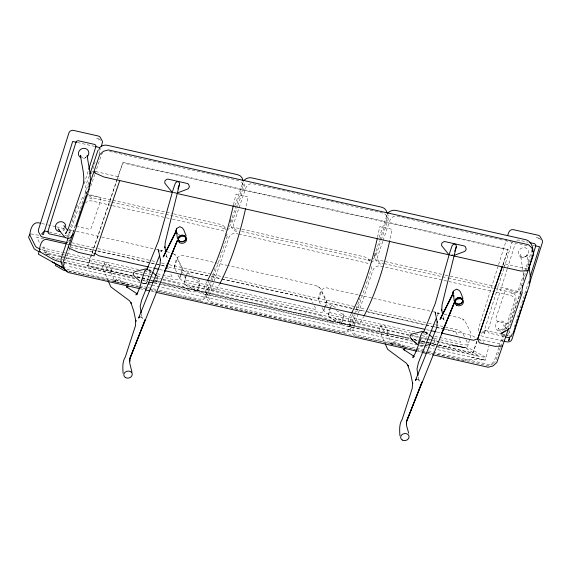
<?xml version="1.0" encoding="UTF-8"?>
<svg xmlns="http://www.w3.org/2000/svg" width="571" height="571" viewBox="0 0 571 571"><rect width="100%" height="100%" fill="white"/><g stroke="black" fill="none" stroke-linecap="round" stroke-linejoin="round"><path stroke-width="0.43" stroke-dasharray="2.85 2.14" d="M176.56 272.067L174.362 267.535C174.697 261.982 177.381 253.267 184.547 255.744L226.944 265.308M320.281 303.822L318.447 300.046C318.782 294.486 321.466 285.778 328.632 288.248L358.16 294.914M478.277 330.873L478.348 329.046L498.362 265.394M99.268 139.103L96.578 138.153L100.781 140.238M539.174 238.335L536.483 237.408L539.174 238.335L540.687 239.492M209.45 280.104C205.767 287.063 202.291 299.675 212.169 303.394L341.965 332.679C351.993 334.356 353.292 321.487 355.719 314.871M211.92 281.517L227.144 236.758L227.479 234.053M237.764 205.553L244.074 187.01L244.402 184.305L243.603 181.764M352.957 314.3C349.166 320.873 347.239 332.629 356.254 335.905L415.317 349.231M371.564 266.557L371.229 269.269L356.004 314.029M381.271 239.749L388.159 219.521L388.494 216.816L387.688 214.275M233.468 204.782L236.03 194.09L248.064 196.809L245.815 207.537M377.531 237.286L379.751 226.701L392.134 229.314L389.7 240.912M69.269 239.82L68.898 241.305L69.298 240.027M126.648 284.458L128.247 284.615C126.241 284.772 115.578 274.694 115.114 281.988L116.855 281.303L113.436 280.689L114.514 280.932L113.986 280.625L115.363 282.131L110.76 272.367L110.795 272.959L111.402 269.919L108.54 264.016A2.42 0.749 18 0 0 105.963 262.788A2.42 0.749 18 0 0 104.086 263.01L102.616 267.692L107.983 280.418M185.86 276.064L183.983 283.559L184.604 284.486L198.815 292.602L205.781 294.686L339.046 324.606L341.636 324.285L343.928 315.121L342.885 312.173M186.453 274.687L184.155 283.851L197.373 291.481L199.664 282.317L191.592 277.656M330.152 307.74L328.068 316.07L328.689 316.998L343.878 325.527L412.398 341.301M330.538 307.198L328.246 316.363L341.458 323.993L343.749 314.828L336.412 310.588M405.075 347.075C403.062 347.232 392.398 337.154 391.934 344.449L393.676 343.763L390.257 343.142L391.335 343.385L390.807 343.085L392.184 344.591L387.581 334.82L387.616 335.42L388.223 332.379L385.361 326.476A2.42 0.749 18 0 0 382.784 325.249A2.42 0.749 18 0 0 380.907 325.47L379.437 330.152L384.804 342.878M465.444 360.922L465.872 359.188L485.536 360.087L486.149 357.532L470.354 348.838L433.532 340.316M64.252 227.151L63.788 228.764L62.582 229.985M67.642 236.373L78.063 203.247M84.201 183.712L88.476 170.122M72.845 232.847L75.772 223.554M78.955 213.418L89.312 180.472M91.439 173.72L95.157 161.893M86.728 193.348L87.798 189.95M99.004 154.306L100.874 148.367M498.633 264.544L506.634 239.078M503.822 268.57L483.287 333.835L481.553 333.214L484.429 330.231L504.657 334.792M504.086 267.72L512.315 241.54M507.184 269.141L487.691 331.144L488.769 333.007L504.685 336.597M507.455 268.291L515.199 243.66M507.548 335.627L509.154 330.53M520.102 295.707L521.173 292.309M514.35 327.026L528.953 280.575M174.362 267.535L177.246 258.67L182.377 269.248L180.786 275.044M324.87 307.555L323.557 311.588L321.823 312.366L317.547 312.08L187.752 282.795L182.734 280.982L179.915 278.705L179.494 278.113L180.807 274.087M181.064 273.281L182.377 269.248L182.242 267.785L176.382 255.951L173.406 253.66L174.019 254.038M180.522 275.85L179.472 279.076L177.738 279.854L173.456 279.569L162.171 277.021M318.447 300.046L321.33 291.174L326.462 301.759L325.135 306.748M411.741 333.328L331.837 315.299L326.819 313.493L323.579 310.624L326.462 301.759L326.327 300.296L320.467 288.462L315.977 285.507L227.808 265.501M68.363 237.358L81.003 200.2L82.638 197.459L84.751 195.767M89.326 175.74C87.292 181.985 83.045 188.851 87.356 195.096M73.288 232.29L74.994 227.265M86.385 193.783L87.806 189.601M69.755 248L64.58 263.195A5.874 5.267 -22.2 0 0 64.323 265.287M70.04 247.15L70.904 244.616M90.725 186.36L94.736 174.562M95.029 173.72L101.331 155.176A5.874 5.267 -22.2 0 1 102.43 153.278M117.112 179.694L87.763 266.036L132.986 276.243M117.39 178.859L122.808 162.928L508.054 249.848L502.644 265.779M157.068 276.307L158.003 278.041L157.453 279.662L155.555 280.754M234.717 205.817L243.175 181.828M215.053 268.049L205.853 295.071A5.874 5.267 -22.2 0 1 198.565 299.04L158.624 290.025M230.563 222.454L242.604 187.052A5.874 5.267 -22.2 0 0 240.841 181.471M158.802 291.353L197.873 300.168C207.908 301.852 209.2 288.976 211.627 282.36M229.171 226.637L231.74 223.254L237.472 206.395M379.094 237.486L387.259 214.339M354.248 314.914L349.944 327.583A5.874 5.267 -22.2 0 1 342.65 331.551L212.862 302.266A5.874 5.267 -22.2 0 1 209.114 295.807L228.942 237.536A5.874 5.267 -22.2 0 1 236.23 233.568L237.964 233.96M354.541 314.071L360.001 298.019M374.362 255.808L379.522 240.634M379.808 239.791L386.695 219.564A5.874 5.267 -22.2 0 0 382.948 213.104L363.913 208.808M373.256 259.141L375.825 255.765L380.985 240.591M358.088 313.957L353.199 328.318A5.874 5.267 -22.2 0 0 356.946 334.77L416.002 348.096M358.374 313.115L373.027 270.04A5.874 5.267 -22.2 0 1 380.315 266.079L494.093 291.745M382.784 241.369L377.624 256.543A5.874 5.267 -22.2 0 0 381.364 262.995L383.105 263.388M383.07 240.527L389.957 220.299A5.874 5.267 -22.2 0 1 394.996 216.252M433.889 338.767L434.831 340.502L434.274 342.122L432.375 343.214M476.856 341.251L472.838 353.064L430.22 343.449M502.687 265.329L508.14 249.306L122.893 162.385L87.591 266.143L132.886 276.364M477.006 341.222L473.016 352.964L432.14 343.742M498.818 347.532L494.515 360.201A5.874 5.267 -22.2 0 1 487.22 364.17L427.294 350.644M499.111 346.69L503.422 334.021M504.857 329.795L514.335 301.923A5.874 5.267 -22.2 0 0 510.595 295.471L494.964 291.945M500.282 347.489L495.978 360.158L494.55 362.621M500.574 346.647L505.171 333.136M506.605 328.91L515.799 301.888C517.533 290.289 506.563 287.727 497.184 286.828M531.865 254.666L520.395 288.384C518.968 292.109 514.842 294.265 510.952 293.523M508.447 327.197L520.952 290.482M510.631 322.465L521.002 292.045L507.462 288.99L505.471 290.068L495.792 318.475L497.255 321.316L510.795 324.371M437.15 316.206L438.942 312.487L437.65 313.872L438.371 313.45L436.201 313.415M207.173 281.26L204.104 286.906L204.111 287.777L216.145 290.496L219.635 284.087M351.236 313.764L348.167 319.41L348.182 320.281L360.215 323L363.706 316.591M160.986 252.118L162.121 250.027L160.829 251.411L161.55 250.997L160.458 251.197M186.274 274.394L188.573 272.317L190.685 272.089L208.001 275.886M330.366 306.905L332.665 304.821L334.77 304.6L364.298 311.152M86.628 156.411L85.322 157.575L85.679 157.36L83.637 157.917L82.024 157.553M227.172 230.07C230.77 225.938 236.594 227.886 241.041 229.035M371.257 262.581C373.248 260.44 376.225 259.591 379.065 260.176L444.202 274.872M493.408 363.541L489.44 365.404L486.535 365.297L426.601 351.779M155.769 281.282L157.667 280.19L158.003 278.041M432.59 343.742L434.488 342.65L434.831 340.502M176.375 192.106L175.761 192.441A1.899 1.699 -22.2 0 1 173.299 191.885M453.196 254.566L452.582 254.894A1.899 1.699 -22.2 0 1 450.683 254.887M370.7 260.533L366.382 260.904M516.862 240.27L518.025 239.948L528.082 242.218M146.718 283.459L143.971 283.694M425.038 332.329L424.574 332.379L425.652 332.622L427.065 334.192L426.887 333.785M30.834 233.917L38.728 235.273M88.676 194.947L172.934 213.668M222.297 228.393L225.202 228.493M453.374 255.373L450.583 255.044M471.118 357.175L485.1 360.115L434.724 348.967M77.428 142.514L94.622 146.39M532.807 245.259L534.527 245.644M109.489 151.408L238.864 180.593A5.874 5.267 -22.2 0 1 240.234 181.1M363.049 208.615L253.16 183.819A5.874 5.267 -22.2 0 0 245.865 187.788L233.539 224.032A5.874 5.267 -22.2 0 0 237.279 230.484M397.245 216.33L504.072 240.434M504.935 240.627L527.518 245.723M95.792 171.571L118.147 176.617L119.111 178.987M527.361 268.948L503.287 263.517L504.257 265.886M173.191 192.627L176.667 193.412M450.248 255.137L453.01 255.758M85.907 193.876L99.447 196.931L100.91 199.771L91.232 228.179L89.24 229.264L77.392 226.587M173.798 213.868L220.691 224.446L223.247 225.574L225.067 227.565L226.03 229.927M241.904 229.228L364.776 256.957L367.331 258.085L369.152 260.069L369.801 261.654M445.073 275.072L449.42 276.05M450.283 276.25L496.32 286.635M110.981 201.991L92.745 197.873A5.874 5.267 -22.2 0 1 88.855 194.19M111.845 202.184L164.812 214.139M165.683 214.332L222.99 227.265A5.874 5.267 -22.2 0 0 225.231 227.344M241.604 231.462L367.074 259.769A5.874 5.267 -22.2 0 0 370.8 259.448M383.969 263.581L447.371 277.891M448.242 278.084L493.401 288.276M494.272 288.469L511.645 292.388A5.874 5.267 -22.2 0 0 518.932 288.426L531.266 252.182A5.874 5.267 -22.2 0 0 531.522 250.091M111.666 205.46L91.695 200.956A5.874 5.267 -22.2 0 0 85.507 203.026M112.537 205.66L165.504 217.608M166.368 217.808L171.578 218.978M172.449 219.178L221.941 230.341A5.874 5.267 -22.2 0 1 224.931 232.183M238.828 234.153L366.025 262.853A5.874 5.267 -22.2 0 1 369.408 265.258M178.159 234.524L179.658 234.867M41.747 223.525L46.958 224.696M47.821 224.895L55.637 226.658M56.508 226.851L64.323 228.614M69.534 229.792L75.608 231.162M76.478 231.362L100.789 236.844M101.659 237.044L155.49 249.184M156.361 249.384L158.966 249.97M159.83 250.169L165.911 251.54M166.775 251.732L170.251 252.518M359.031 295.107L433.717 311.966M437.193 312.744L440.669 313.529M444.145 314.314L447.614 315.099M448.485 315.292L458.906 317.647L462.674 319.168M441.683 318.275L443.653 319.175M49.277 232.047L60.455 234.567M64.751 235.537L69.048 236.508M505.513 334.984L508.954 335.762M71.789 242.732L97.02 248.421M97.891 248.621L150.958 260.597M151.829 260.79L155.312 261.575M161.4 262.953L168.359 264.523M169.23 264.716L224.039 277.085M224.91 277.278L355.412 306.727M356.283 306.92L365.854 309.082M369.337 309.867L427.622 323.015M428.493 323.215L434.588 324.585M435.459 324.785L457.942 330.002L462.567 332.743L464.451 336.626M503.065 340.958L482.466 336.312L480.853 335.455L480.261 334.42M43.724 238.714L36.772 237.151L40.07 243.953M68.898 244.395L165.283 266.143M208.13 275.814L181.307 269.762L183.141 273.538M211.591 276.592L221.113 278.741M221.976 278.933L311.102 299.047L312.937 302.823M352.321 308.347L325.399 302.273L327.226 306.049M355.79 309.125L365.347 311.281M366.218 311.481L425.274 324.806M426.144 324.999L432.226 326.369M433.089 326.569L435.694 327.154M436.565 327.354L455.672 331.665L457.507 335.441M66.985 244.074L69.591 244.659M70.461 244.852L96.513 250.733M97.377 250.926L156.418 264.252M157.289 264.444L160.765 265.23M161.629 265.422L167.71 266.8M168.573 266.992L183.484 270.59L192.291 275.565M211.463 276.671L220.977 278.812M221.841 279.012L324.749 302.259L328.296 303.408L337.111 308.497M367.774 311.937L425.095 324.87M425.966 325.063L435.516 327.219M436.387 327.419L442.468 328.789M443.332 328.982L469.319 334.877L472.867 336.026L475.807 337.725M70.162 246.908L92.516 251.947L93.922 252.796M477.656 338.846L501.731 344.277M149.267 267.142L152.743 267.927M159.694 269.498L163.17 270.283M426.53 329.703L430.006 330.488M436.958 332.058L440.441 332.843M425.509 332.279L428.35 334.056M147.753 269.919L149.702 270.804L150.244 271.732L150.066 271.325M41.904 247.728L61.875 252.232M62.746 252.432L139.153 269.669M144.363 270.847L151.308 272.41M157.389 273.787L161.729 274.765M162.599 274.958L172.149 277.113L170.315 273.338M414.774 331.858L330.523 312.851L328.696 309.068M423.454 333.814L428.671 334.991M434.745 336.362L460.804 342.243L458.97 338.467M64.059 254.887L41.262 249.606M64.923 255.08L134.385 270.754M139.595 271.924L143.071 272.71M143.935 272.909L153.492 275.065M156.961 275.843L161.3 276.828M415.217 334.114L421.298 335.484M422.162 335.684L427.372 336.854M434.324 338.425L439.534 339.602M440.405 339.795L462.117 344.698L466.393 344.984L468.127 344.206L471.018 335.334L470.897 332.914L465.037 321.08L462.06 318.782M43.767 252.375L62.032 256.493M62.903 256.693L132.508 272.396M135.984 273.181L162.085 279.069M162.956 279.262L410.913 335.213M411.784 335.405L420.484 337.368M421.355 337.568L428.314 339.138M429.185 339.331L432.661 340.116M60.476 256.743L46.579 253.61L58.328 260.39M61.34 256.936L131.673 272.81M135.149 273.588L142.093 275.158M142.964 275.35L153.378 277.706M154.249 277.899L159.459 279.076M162.928 279.861L176.824 282.995L190.036 290.625L159.652 283.766M409.029 335.384L335.206 318.725L348.417 326.362L410.085 340.273M409.892 335.577L418.579 337.54M419.449 337.739L426.394 339.302M427.265 339.502L465.479 348.124L478.698 355.754L436.137 346.154M52.446 257.514L132.436 275.557M136.783 276.542L141.13 277.52M142.001 277.72L148.082 279.091M153.299 280.268L408.922 337.939M413.268 338.924L418.486 340.102M421.962 340.887L429.785 342.65M430.655 342.85L435.873 344.02M439.349 344.805L448.913 346.968L449.441 345.341L465.929 347.725L467.363 347.168L468.22 344.399L465.957 339.738M137.333 277.22L150.38 280.168M151.251 280.361L160.815 282.524M161.686 282.716L409.528 338.639M413.882 339.617L417.358 340.402M420.834 341.187L426.922 342.564M427.793 342.757L431.269 343.542M137.233 277.342L148.539 279.89M149.409 280.09L158.974 282.245M159.837 282.445L409.357 338.739M414.575 339.916L417.18 340.509M421.526 341.487L425.01 342.272M425.873 342.464L429.356 343.25M64.138 262.217L134.471 278.084M141.415 279.654L147.496 281.025M154.441 282.595L158.781 283.573M420.506 342.621L424.845 343.606M431.797 345.17L435.266 345.955M63.852 262.66L135.049 278.727M142.864 280.489L148.075 281.667M154.149 283.038L193.483 291.874L197.545 291.774C197.859 287.677 202.441 281.424 197.43 278.534M420.213 343.064L424.56 344.049M431.505 345.612L436.715 346.79M437.586 346.99L480.14 356.589L485.493 357.26L486.207 356.904L488.498 347.739L488.262 346.162M69.434 266.55L146.84 284.015M147.682 284.201L151.187 284.993M152.029 285.186L416.459 344.848M419.821 345.605L423.418 346.419M424.167 346.583L427.765 347.396M428.514 347.568L433.853 348.767M147.339 287.484L68.327 269.655A5.874 5.267 -22.2 0 1 64.944 267.249M148.203 287.677L157.76 289.832M416.873 348.296L426.43 350.451M68.506 270.982L138.832 286.849M139.702 287.042L149.252 289.197M150.123 289.397L155.333 290.568M416.18 349.423L421.391 350.601M422.262 350.794L425.738 351.579M403.469 346.911L401.292 346.383M68.97 271.468L80.275 274.023M81.146 274.216L95.921 277.549M96.792 277.749L105.485 279.711M106.356 279.904L137.654 286.97M138.525 287.163L144.613 288.533M149.83 289.711L155.919 291.089M156.782 291.281L184.604 297.562M185.475 297.755L219.385 305.406M220.256 305.606L288.94 321.102M289.811 321.295L323.721 328.946M324.592 329.146L333.286 331.109M334.156 331.301L358.495 336.797M359.366 336.99L368.059 338.953M368.93 339.145L402.84 346.797M403.711 346.997L415.01 349.545M415.881 349.745L425.445 351.9M426.316 352.093L432.404 353.47M436.751 354.448L463.702 360.529M140.202 288.748L144.549 289.733M151.508 291.303L154.984 292.088M417.637 351.343L421.113 352.129M428.072 353.699L431.555 354.484M140.238 316.905L142.208 317.804M417.058 379.365L419.028 380.257M125.57 284.215L123.507 283.637M45.316 253.874L47.757 254.716L43.91 246.786L43.382 248.406L46.843 255.544M400.328 346.097L392.698 341.836M380.671 264.13C376.546 263.21 375.226 258.934 374.148 255.365M236.587 231.619L234.031 230.484L232.211 228.5L230.598 224.553M92.052 199.008L89.497 197.873L87.677 195.889M478.741 339.424L483.88 342.393M115.877 279.376L122.836 283.394M463.217 319.517L464.209 320.145M317.49 286.164L318.104 286.549M318.647 286.899L319.646 287.527M174.562 254.388L175.554 255.023M151.529 271.596L148.688 269.819A2.941 2.634 -22.2 0 1 150.159 272.36L146.833 282.131A2.941 2.634 -22.2 0 1 142.029 282.838M165.933 256.058L166.832 256.714M508.754 331.387L509.917 332.508L507.862 329.945M68.848 232.133L70.012 233.261L68.47 231.334M507.348 329.303L503.758 324.82L504.164 326.405L503.693 328.018L502.487 329.239L500.86 329.731L499.247 329.367L498.083 328.246L502.187 333.371M502.701 334.014L504.243 335.934M418.572 379.501L419.614 381.221M141.751 317.041L142.793 318.768M380.907 325.47L383.769 331.373A2.42 0.749 18 0 0 386.346 332.6A2.42 0.749 18 0 0 388.223 332.379M322.115 307.605L323.579 310.624M314.4 305.849L316.234 309.625L186.439 280.34L184.604 276.564M178.024 275.094L179.494 278.113M167.018 266.536L168.852 270.311M104.086 263.01L106.948 268.912A2.42 0.749 18 0 0 109.525 270.14A2.42 0.749 18 0 0 111.402 269.919M386.546 215.574L388.159 219.521M374.862 253.396L375.825 255.765M349.795 323.593L351.408 327.54M242.461 183.063L244.074 187.01M230.134 219.307L231.74 223.254M225.859 233.596L227.144 236.758M205.71 291.082L207.316 295.029M92.516 251.947L93.48 254.316M443.175 316.755L443.688 319.239M418.379 377.017L419.071 380.322M166.354 254.302L166.868 256.779M141.387 313.736L142.25 317.869M528.618 264.837L527.097 254.559L526.526 255.872L527.19 255.08L525.227 256.829L525.584 256.615L523.543 257.171L521.93 256.807L520.823 255.837L520.509 254.516L523.671 275.921L523.735 279.155M86.05 157.539A5.31 4.889 -29.1 0 1 83.416 158.295M64.951 229.021A5.31 4.889 -29.1 0 1 62.981 230.912M419.714 345.912A2.941 2.634 -22.2 0 0 423.653 344.591L426.98 334.82A2.941 2.634 -22.2 0 0 424.431 332.036M148.795 269.369A6.959 6.238 -22.2 0 1 151.315 271.075M147.311 282.831A6.959 6.238 -22.2 0 1 142.357 282.852M424.132 345.291A6.959 6.238 -22.2 0 1 420.891 345.698M425.616 331.822A6.959 6.238 -22.2 0 1 428.136 333.528M484.658 331.979L484.315 333.664L485.743 330.523L484.658 331.979M115.428 281.439L115.114 281.988L115.428 281.439M392.248 343.899L391.934 344.449L392.248 343.899M464.715 347.732L452.689 345.162L464.715 347.732M320.909 315.506L191.114 286.221L204.332 293.851L334.128 323.136L320.909 315.506M444.231 320.131L443.196 318.411L444.231 320.131M167.41 257.678L166.375 255.951L167.41 257.678M520.745 256.964A5.31 4.889 -29.1 0 0 528.717 252.389A5.31 4.889 -29.1 0 0 521.066 248.328A5.31 4.889 -29.1 0 0 520.745 256.964M497.676 330.338A5.31 4.889 -29.1 0 0 505.649 325.763A5.31 4.889 -29.1 0 0 497.998 321.701A5.31 4.889 -29.1 0 0 497.676 330.338"/><path stroke-width="0.86" d="M532.807 251.461C533.2 246.986 531.016 241.162 526.269 239.827L395.996 210.435C393.055 209.821 389.893 210.763 387.973 213.111M147.611 269.576A2.941 2.634 -22.2 0 0 144.741 271.139C141.644 278.627 140.944 286.749 136.94 293.879L137.347 293.151L135.927 294.921L136.797 294.322L136.212 294.572M127.654 287.498L127.94 285.857M404.475 349.959L404.76 348.317M233.282 205.639C227.458 231.405 219.764 257.007 207.566 280.525M245.63 208.408C239.813 234.174 232.104 259.755 220.035 283.344M377.352 238.143C371.528 263.909 363.827 289.511 351.629 313.029M389.7 240.912C383.883 266.678 376.175 292.266 364.105 315.849M146.875 269.683L158.517 240.805L172.892 190.307L175.347 183.091L176.689 181.913A1.899 1.699 -22.2 0 1 179.151 182.47L179.558 184.048L165.269 242.218L164.869 247.814L164.798 246.865L165.833 251.825M423.703 332.136L435.338 303.265L449.712 252.767L452.168 245.551L453.51 244.374A1.899 1.699 -22.2 0 1 455.972 244.93L456.379 246.501L442.09 304.678L441.69 310.274L441.619 309.325L442.653 314.278M55.901 263.773L55.473 265.508L63.752 270.29L67.228 271.075M88.491 189.957C92.873 178.659 88.312 166.746 87.192 155.305M522.087 287.149L522.522 285.543M88.741 169.273L95.949 146.34L95.707 145.241L94.879 144.477L78.12 140.694L76.957 141.016L76.093 141.865L47.786 231.89L48.863 233.753L65.615 237.536M98.876 150.066L99.675 147.532L95.478 146.583M101.402 146.668L102.544 141.451L99.968 136.862L98.348 136.019L73.459 130.402C71.468 129.995 69.526 131.13 68.863 133.036L38.443 229.792L38.371 231.619L40.948 236.201L42.561 237.058L67.457 242.675M507.705 235.687C508.197 232.875 509.746 228.835 513.365 229.656L538.253 235.266L539.873 236.116L542.45 240.698L542.379 242.525L529.567 283.266M528.917 267.678L535.855 245.594L534.784 243.731L529.752 242.596M512.223 333.785L511.423 336.319L509.81 335.955M530.281 276.35L539.581 246.786L535.384 245.837M526.897 291.752L511.959 339.281C510.831 342.793 506.605 342.15 503.929 341.158M68.07 238.2L61.176 258.47C60.376 262.46 62.325 266.807 65.073 269.655M89.897 174.055L97.926 150.451M73.002 233.125L62.831 263.017L64.602 269.234L68.013 272.46L139.331 288.555M88.662 187.088L99.689 154.691L103.451 151.272L108.419 149.937L528.489 244.716L531.901 247.942L533.671 254.159L522.658 286.535L521.865 291.31L522.201 292.795L510.11 328.332L500.924 333.907L505.228 330.745M70.59 243.967L89.369 188.78M119.753 180.572L94.122 255.901L78.327 252.339L69.141 248.228L68.441 246.515M177.924 188.858L179.558 184.048M418.243 343.371L421.562 333.6A2.941 2.634 -22.2 0 1 423.304 332.201M454.744 251.311L456.379 246.501M477.72 338.724L502.109 267.021M477.57 339.545L502.359 266.614M75.7 226.209L86.349 194.961M159.673 255.38L141.579 300.275L140.159 306.463L141.215 312.908M421.048 338.724L414.939 353.87L412.747 357.382L413.618 356.782L413.033 357.032M436.165 318.647L418.4 362.735L416.98 368.923L418.036 375.368M177.11 241.062L129.731 358.809L129.717 361.272L129.731 358.809L145.234 319.503L129.724 359.323L129.717 363.092L131.994 372.228M454.259 302.709L406.552 421.27L406.538 423.725L406.552 421.27L422.055 381.963L406.545 421.783L406.538 425.552L408.708 433.211M177.388 240.341L164.605 271.453L177.531 240.412M454.209 302.794L441.426 333.914L454.687 302.059M513.065 333.378L529.667 284.486L530.266 275.964L528.996 267.399M508.633 328.382L496.813 362.485L493.051 365.897L488.084 367.239L432.418 354.684M163.684 256.143L175.804 232.119L176.546 228.85L175.804 232.119L163.206 256.979L175.975 231.212L176.546 228.85L177.338 228.05L179.844 226.694L182.292 227.872L183.648 229.563L186.167 235.937M440.505 318.597L452.625 294.579L453.367 291.31L452.625 294.579L440.027 319.439L452.796 293.665L453.367 291.31L454.159 290.511L456.664 289.154L459.113 290.332L460.469 292.017L462.988 298.39M139.06 317.226L138.582 318.068L160.037 264.844L160.437 259.191L160.508 260.14L158.438 250.226M73.159 234.124L70.376 237.772L68.87 238.271L65.501 237.807M243.888 180.6C245.808 178.252 248.963 177.31 251.904 177.924L381.699 207.209L384.262 208.336L386.082 210.328L387.366 213.483M66.586 232.318L65.586 233.553L68.256 228.778L82.181 187.895C86.228 177.231 81.389 166.04 80.604 155.262L80.918 156.582M99.561 147.711C101.552 145.576 104.536 144.727 107.369 145.312L237.615 174.697L240.177 175.825L241.997 177.817L243.282 180.971M29.928 234.103L28.55 237.243L34.203 248.899L38.821 251.64M163.763 256.022L164.498 255.594M139.146 317.112L139.874 316.684M440.584 318.482L441.319 318.054M415.966 379.565L416.694 379.144L415.402 380.529L436.858 327.297L437.265 321.644L437.329 322.594L435.259 312.687M177.36 192.948L188.059 188.887L189.436 186.838L188.558 184.212L187.616 183.548L168.031 179.123L166.803 179.308L164.912 180.821L164.798 183.155L171.614 191.649M454.188 255.401L464.887 251.34L466.257 249.291L465.379 246.672L464.437 246.001L444.852 241.583L443.624 241.761L441.733 243.282L441.619 245.616L448.435 254.109M510.281 337.026L508.775 337.525L505.406 337.061M148.353 283.152L154.12 281.696M425.174 345.612L430.941 344.156M528.061 270.661L520.695 271.032L453.724 255.922M502.43 345.99L495.064 346.361L479.269 342.8L477.656 338.846L473.466 340.295L441.304 333.036M40.305 251.704L39.049 251.647L38.435 254.209L64.188 268.556L56.657 264.209M40.013 223.133C32.847 220.656 30.163 229.371 29.828 234.924L35.381 246.094L36.366 247.207L40.605 249.42M76.571 142.322L72.674 141.444L43.382 234.581L41.647 233.96L44.524 230.977L48.414 231.855M172.806 192.541L103.958 177.003L94.772 172.899L94.072 171.186M176.667 193.412L449.377 254.937M66.122 243.874L48.756 239.956C41.933 237.086 39.606 245.637 39.449 250.947L40.07 251.875L53.289 259.512L56.922 260.947M148.396 266.95L98.854 255.772L94.629 253.224M153.613 268.127L158.824 269.305M164.912 270.675L424.795 329.31M430.877 330.68L436.094 331.858M145.419 289.925L149.766 290.91M155.854 292.281L416.766 351.151M421.983 352.328L427.201 353.506M59.762 261.718L61.247 262.075M57.621 261.147L59.02 261.532M414.482 356.611L403.162 349.216L404.054 349.866M137.661 294.151L126.341 286.763L127.233 287.413M429.413 334.692L433.253 338.182M412.819 340.116L410.899 338.367L409.964 336.633L410.513 335.013L412.412 333.921L420.656 331.844A6.959 6.238 -22.2 0 1 423.896 331.437M414.739 341.858L416.659 343.606A6.959 6.238 -22.2 0 0 417.794 344.606M411.113 338.896L416.873 344.127M152.593 272.239L156.425 275.729M139.838 281.146L134.078 275.907L133.143 274.18L133.693 272.553L135.591 271.461L143.835 269.384A6.959 6.238 -22.2 0 1 147.075 268.977M59.341 230.113L58.178 228.992L64.337 236.68M63.852 225.566L67.956 230.691M434.724 311.795L435.759 313.508M157.903 249.341L158.931 251.054M385.139 343.671L387.659 349.331L406.331 363.206L408.258 366.018L407.73 365.105L410.635 373.769L412.705 383.683L412.64 382.734L412.233 388.387L402.17 419.378C399.001 424.189 399.614 430.227 399.914 435.702M108.319 281.21L110.838 286.87L129.51 300.746L131.437 303.558L130.909 302.644L133.814 311.316L135.884 321.223L135.819 320.281L135.413 325.927L125.349 356.925C122.173 361.728 122.794 367.774 123.086 373.241M454.031 296.142L453.51 294.872L454.195 300.881M177.21 233.689L176.689 232.411L177.374 238.428M80.839 157.71A5.31 4.889 -29.1 0 1 79.448 150.587A5.31 4.889 -29.1 0 1 87.099 149.374A5.31 4.889 -29.1 0 1 87.156 156.711M60.348 231.669A5.31 4.889 -29.1 0 1 55.323 226.851A5.31 4.889 -29.1 0 1 60.719 221.691A5.31 4.889 -29.1 0 1 65.744 226.509M141.508 281.946A2.941 2.634 -22.2 0 1 141.415 280.911M509.546 337.589L508.804 340.559L509.546 337.589M54.224 262.903L52.261 262.189L54.224 262.903M125.442 377.559A4.247 3.512 -11.8 0 0 132.215 374.819A4.247 3.512 -11.8 0 0 126.441 371.435A4.247 3.512 -11.8 0 0 125.442 377.559M456.6 305.207A4.247 3.512 -11.8 0 0 463.374 302.466A4.247 3.512 -11.8 0 0 457.599 299.083A4.247 3.512 -11.8 0 0 456.6 305.207M456.522 303.658A3.926 3.24 -11.8 0 0 462.774 301.124A3.926 3.24 -11.8 0 0 457.442 297.998A3.926 3.24 -11.8 0 0 456.472 303.651A3.926 3.24 -11.8 0 0 462.724 301.117A3.926 3.24 -11.8 0 0 457.392 297.991A3.926 3.24 -11.8 0 0 456.522 303.658M179.651 241.19A3.926 3.24 -11.8 0 0 185.896 238.657A3.926 3.24 -11.8 0 0 180.622 235.545A3.926 3.24 -11.8 0 0 179.651 241.19A3.926 3.24 -11.8 0 0 185.953 238.664A3.926 3.24 -11.8 0 0 180.572 235.537A3.926 3.24 -11.8 0 0 179.701 241.198M179.779 242.754A4.247 3.512 -11.8 0 0 186.553 240.006A4.247 3.512 -11.8 0 0 180.779 236.622A4.247 3.512 -11.8 0 0 179.779 242.754M402.262 440.02A4.247 3.512 -11.8 0 0 409.036 437.279A4.247 3.512 -11.8 0 0 403.262 433.889A4.247 3.512 -11.8 0 0 402.262 440.02"/></g></svg>
